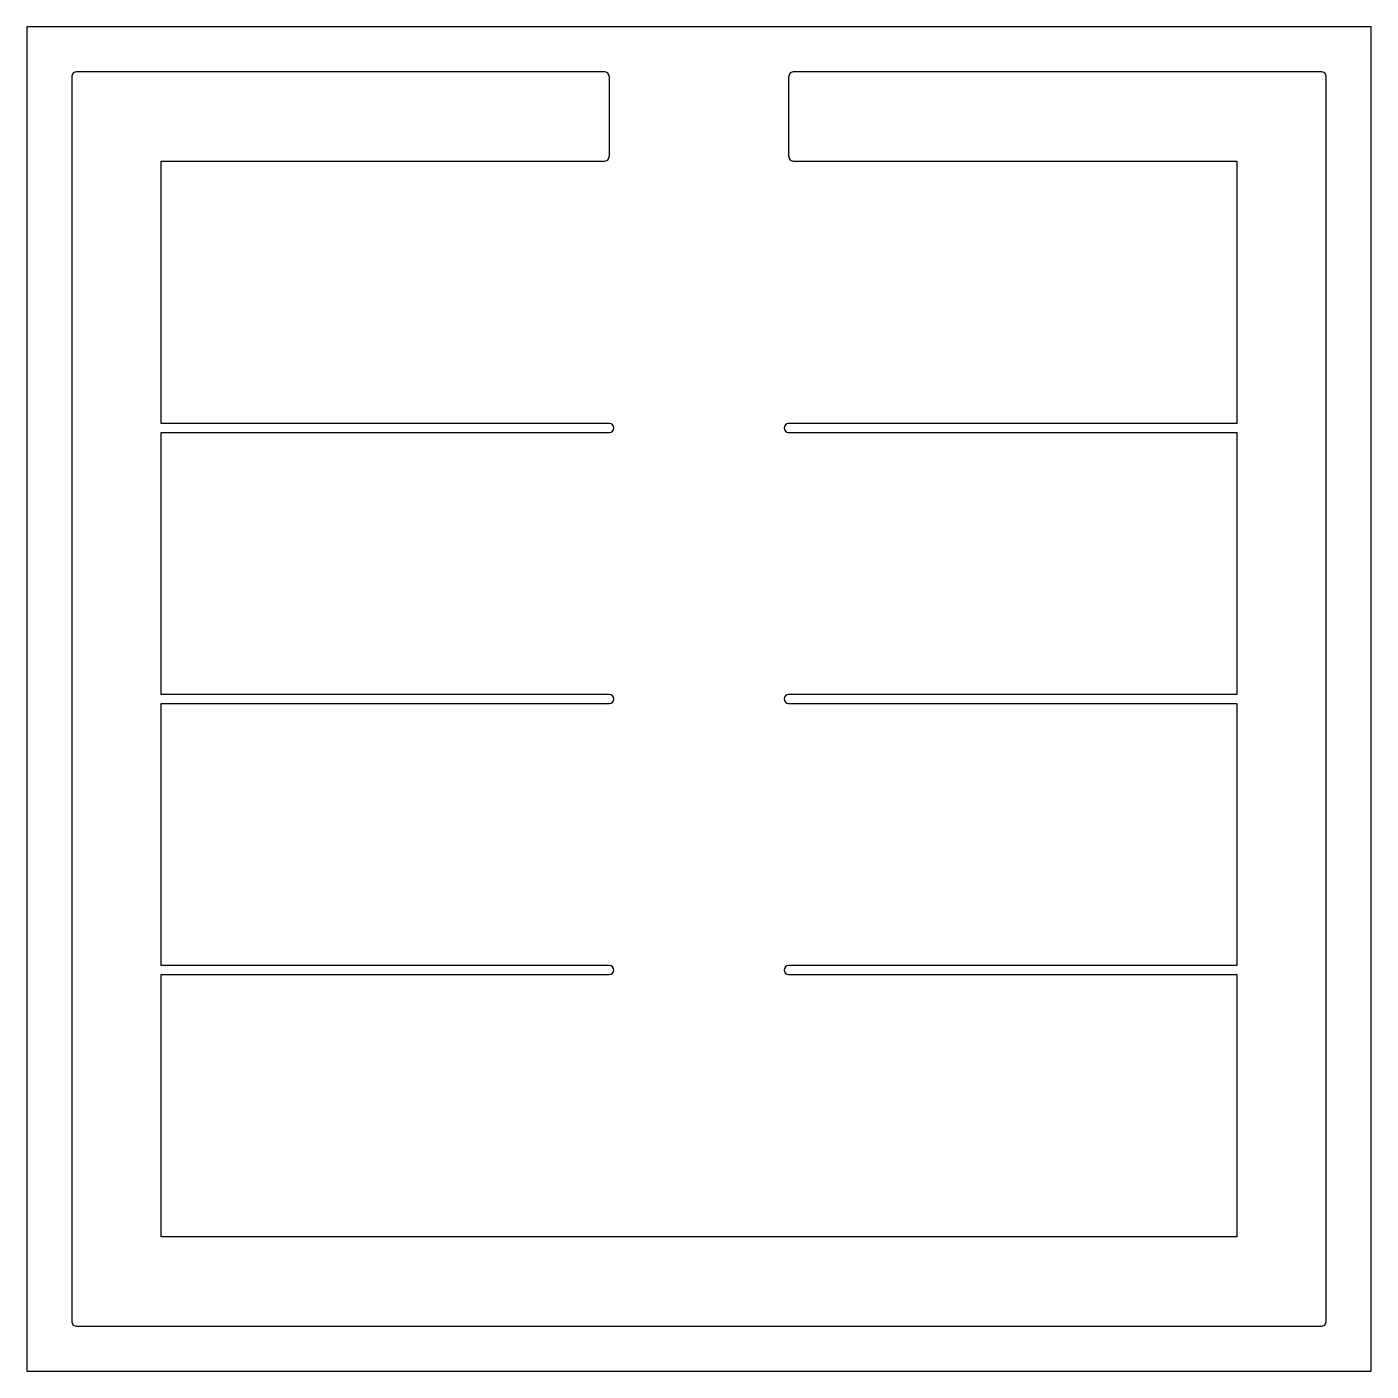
# Model space of a CAD drawing. Header units: millimetres. Extents: x -15 to 15, y -15 to 15.
import ezdxf

# ---------------------------------------------------------------- set-up
doc = ezdxf.new("R2010")
doc.units = ezdxf.units.MM
doc.layers.add('full_area_metal', color=4, linetype='Continuous')
doc.layers.add('glass_extents', color=7, linetype='Continuous')

msp = doc.modelspace()

# ---------------------------------------------------------------- linework, layer by layer
at = {"layer": 'full_area_metal'}
msp.add_lwpolyline([(-12, -12), (-12, -6.15), (-2, -6.15, 1), (-2, -5.95), (-12, -5.95), (-12, -0.1), (-2, -0.1, 1), (-2, 0.1), (-12, 0.1), (-12, 5.95), (-2, 5.95, 1), (-2, 6.15), (-12, 6.15), (-12, 12), (-2.125, 12, 0.414214), (-2, 12.125), (-2, 13.875, 0.414214), (-2.125, 14), (-13.875, 14, 0.414214), (-14, 13.875), (-14, -13.875, 0.414214), (-13.875, -14), (13.875, -14, 0.414214), (14, -13.875), (14, 13.875, 0.414214), (13.875, 14), (2.125, 14, 0.414214), (2, 13.875), (2, 12.125, 0.414214), (2.125, 12), (12, 12), (12, 6.15), (2, 6.15, 1), (2, 5.95), (12, 5.95), (12, 0.1), (2, 0.1, 1), (2, -0.1), (12, -0.1), (12, -5.95), (2, -5.95, 1), (2, -6.15), (12, -6.15), (12, -12)], format="xyb", close=True, dxfattribs=at)
at = {"layer": 'glass_extents'}
msp.add_lwpolyline([(-15, -15), (15, -15), (15, 15), (-15, 15)], close=True, dxfattribs=at)

doc.saveas('drawing.dxf')
